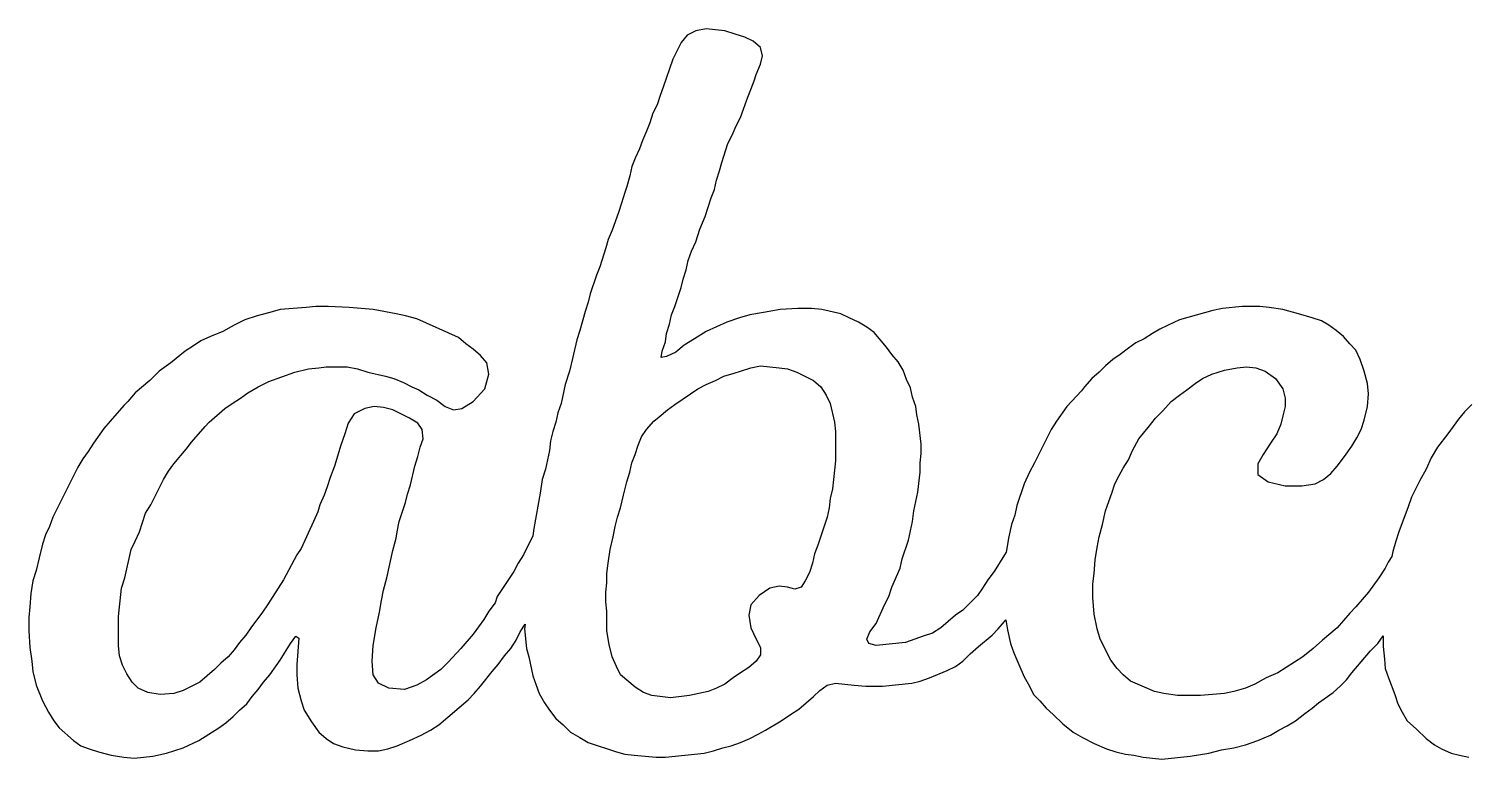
# Model space of a CAD drawing. Header units: metres. Extents: x 0 to 150, y -4 to 10.
# Drawn here: x -0.31 to 18.83, y -0.14 to 9.58 of the extents above; entities that cross this region are included whole.
import ezdxf

# ---------------------------------------------------------------- set-up
doc = ezdxf.new("R2010")
doc.units = ezdxf.units.M

msp = doc.modelspace()

# ---------------------------------------------------------------- linework, layer by layer
for p, q in [((8.709, 9.583), (8.571, 9.555)), ((8.959, 9.555), (8.709, 9.583)), ((8.376, 9.402), (8.265, 9.18)), ((8.459, 9.499), (8.376, 9.402)), ((8.571, 9.555), (8.459, 9.499)), ((9.098, 9.513), (8.959, 9.555)), ((9.223, 9.472), (9.098, 9.513)), ((9.334, 9.416), (9.223, 9.472)), ((9.432, 9.333), (9.334, 9.416)), ((9.459, 9.222), (9.432, 9.333)), ((9.432, 9.11), (9.459, 9.222)), ((8.265, 9.18), (8.14, 8.805)), ((9.376, 8.972), (9.432, 9.11)), ((8.14, 8.805), (8.098, 8.694)), ((9.251, 8.638), (9.348, 8.888)), ((9.348, 8.888), (9.376, 8.972)), ((8.098, 8.694), (8.057, 8.569)), ((9.209, 8.513), (9.251, 8.638)), ((8.001, 8.458), (7.959, 8.333)), ((8.057, 8.569), (8.001, 8.458)), ((9.168, 8.402), (9.209, 8.513)), ((7.959, 8.333), (7.918, 8.222)), ((9.057, 8.166), (9.112, 8.291)), ((9.112, 8.291), (9.168, 8.402)), ((7.862, 8.097), (7.821, 7.985)), ((7.918, 8.222), (7.862, 8.097)), ((8.918, 7.805), (9.001, 8.055)), ((9.001, 8.055), (9.057, 8.166)), ((7.765, 7.86), (7.723, 7.749)), ((7.821, 7.985), (7.765, 7.86)), ((7.723, 7.749), (7.696, 7.624)), ((8.848, 7.569), (8.89, 7.694)), ((8.89, 7.694), (8.918, 7.805)), ((7.654, 7.485), (7.626, 7.402)), ((7.696, 7.624), (7.654, 7.485)), ((8.821, 7.444), (8.848, 7.569)), ((7.626, 7.402), (7.584, 7.263)), ((8.696, 7.083), (8.779, 7.333)), ((8.779, 7.333), (8.821, 7.444)), ((7.543, 7.138), (7.459, 6.902)), ((7.584, 7.263), (7.543, 7.138)), ((8.626, 6.916), (8.696, 7.083)), ((7.459, 6.902), (7.404, 6.777)), ((8.571, 6.749), (8.626, 6.916)), ((7.404, 6.777), (7.376, 6.666)), ((8.515, 6.624), (8.571, 6.749)), ((7.376, 6.666), (7.293, 6.416)), ((8.473, 6.499), (8.515, 6.624)), ((7.293, 6.416), (7.251, 6.305)), ((8.404, 6.249), (8.446, 6.374)), ((8.446, 6.374), (8.473, 6.499)), ((7.251, 6.305), (7.168, 6.055)), ((8.293, 5.888), (8.376, 6.138)), ((8.376, 6.138), (8.404, 6.249)), ((7.14, 5.944), (7.098, 5.819)), ((7.168, 6.055), (7.14, 5.944)), ((2.736, 5.763), (2.569, 5.708)), ((2.902, 5.805), (2.736, 5.763)), ((3.041, 5.847), (2.902, 5.805)), ((3.388, 5.874), (3.041, 5.847)), ((3.513, 5.888), (3.388, 5.874)), ((3.68, 5.888), (3.513, 5.888)), ((3.958, 5.874), (3.68, 5.888)), ((4.277, 5.847), (3.958, 5.874)), ((4.583, 5.791), (4.277, 5.847)), ((4.708, 5.763), (4.583, 5.791)), ((4.861, 5.722), (4.708, 5.763)), ((7.098, 5.819), (7.029, 5.569)), ((8.223, 5.652), (8.251, 5.777)), ((8.251, 5.777), (8.293, 5.888)), ((9.293, 5.777), (9.154, 5.736)), ((9.473, 5.805), (9.293, 5.777)), ((9.696, 5.847), (9.473, 5.805)), ((9.932, 5.861), (9.696, 5.847)), ((10.112, 5.861), (9.932, 5.861)), ((10.251, 5.847), (10.112, 5.861)), ((10.501, 5.791), (10.251, 5.847)), ((10.612, 5.736), (10.501, 5.791)), ((15.456, 5.833), (15.012, 5.708)), ((15.581, 5.861), (15.456, 5.833)), ((15.845, 5.888), (15.581, 5.861)), ((16.081, 5.888), (15.845, 5.888)), ((16.206, 5.874), (16.081, 5.888)), ((16.387, 5.847), (16.206, 5.874)), ((16.595, 5.791), (16.387, 5.847)), ((16.776, 5.736), (16.595, 5.791)), ((2.277, 5.555), (2.111, 5.486)), ((2.43, 5.638), (2.277, 5.555)), ((2.569, 5.708), (2.43, 5.638)), ((5.416, 5.472), (4.861, 5.722)), ((7.029, 5.569), (6.987, 5.444)), ((8.182, 5.527), (8.223, 5.652)), ((8.709, 5.555), (8.557, 5.458)), ((8.987, 5.68), (8.709, 5.555)), ((9.154, 5.736), (8.987, 5.68)), ((10.737, 5.68), (10.612, 5.736)), ((10.848, 5.611), (10.737, 5.68)), ((10.946, 5.541), (10.848, 5.611)), ((14.748, 5.583), (14.651, 5.527)), ((14.859, 5.638), (14.748, 5.583)), ((15.012, 5.708), (14.859, 5.638)), ((16.901, 5.694), (16.776, 5.736)), ((16.998, 5.638), (16.901, 5.694)), ((17.095, 5.569), (16.998, 5.638)), ((17.193, 5.486), (17.095, 5.569)), ((1.888, 5.361), (1.777, 5.291)), ((1.986, 5.43), (1.888, 5.361)), ((2.111, 5.486), (1.986, 5.43)), ((5.513, 5.388), (5.416, 5.472)), ((5.611, 5.319), (5.513, 5.388)), ((6.987, 5.444), (6.932, 5.194)), ((8.126, 5.291), (8.168, 5.416)), ((8.168, 5.416), (8.182, 5.527)), ((8.418, 5.374), (8.307, 5.277)), ((8.557, 5.458), (8.418, 5.374)), ((11.112, 5.347), (10.946, 5.541)), ((14.429, 5.402), (14.331, 5.333)), ((14.54, 5.458), (14.429, 5.402)), ((14.651, 5.527), (14.54, 5.458)), ((17.276, 5.388), (17.193, 5.486)), ((17.359, 5.305), (17.276, 5.388)), ((1.777, 5.291), (1.583, 5.138)), ((5.708, 5.236), (5.611, 5.319)), ((5.791, 5.138), (5.708, 5.236)), ((6.932, 5.194), (6.89, 5.027)), ((8.112, 5.208), (8.126, 5.291)), ((8.182, 5.222), (8.112, 5.208)), ((8.307, 5.277), (8.182, 5.222)), ((11.182, 5.249), (11.112, 5.347)), ((11.265, 5.152), (11.182, 5.249)), ((14.123, 5.18), (14.026, 5.097)), ((14.22, 5.249), (14.123, 5.18)), ((14.331, 5.333), (14.22, 5.249)), ((17.415, 5.18), (17.359, 5.305)), ((17.47, 5.027), (17.415, 5.18)), ((1.43, 5.027), (1.305, 4.902)), ((1.583, 5.138), (1.43, 5.027)), ((2.888, 4.888), (3.236, 5.013)), ((3.236, 5.013), (3.416, 5.055)), ((3.416, 5.055), (3.555, 5.069)), ((3.555, 5.069), (3.652, 5.083)), ((3.652, 5.083), (3.93, 5.083)), ((3.93, 5.083), (4.069, 5.055)), ((4.069, 5.055), (4.208, 5.013)), ((4.208, 5.013), (4.444, 4.958)), ((5.763, 4.791), (5.819, 4.986)), ((5.819, 4.986), (5.791, 5.138)), ((6.89, 5.027), (6.834, 4.847)), ((8.946, 4.958), (9.084, 4.999)), ((9.084, 4.999), (9.168, 5.027)), ((9.168, 5.027), (9.307, 5.069)), ((9.307, 5.069), (9.432, 5.097)), ((9.432, 5.097), (9.682, 5.069)), ((9.682, 5.069), (9.793, 5.055)), ((9.793, 5.055), (9.918, 5.013)), ((9.918, 5.013), (10.14, 4.902)), ((11.334, 5.041), (11.265, 5.152)), ((11.376, 4.916), (11.334, 5.041)), ((13.943, 5.013), (13.845, 4.93)), ((14.026, 5.097), (13.943, 5.013)), ((15.318, 4.93), (15.443, 4.986)), ((15.443, 4.986), (15.609, 5.041)), ((15.609, 5.041), (15.776, 5.069)), ((15.776, 5.069), (15.901, 5.083)), ((15.901, 5.083), (16.026, 5.069)), ((16.026, 5.069), (16.151, 5.027)), ((16.151, 5.027), (16.29, 4.93)), ((17.512, 4.861), (17.47, 5.027)), ((1.305, 4.902), (1.111, 4.736)), ((2.611, 4.736), (2.749, 4.819)), ((2.749, 4.819), (2.888, 4.888)), ((4.444, 4.958), (4.555, 4.93)), ((4.555, 4.93), (4.68, 4.874)), ((4.68, 4.874), (4.791, 4.819)), ((4.791, 4.819), (4.888, 4.777)), ((5.611, 4.624), (5.763, 4.791)), ((6.834, 4.847), (6.779, 4.597)), ((8.501, 4.722), (8.598, 4.791)), ((8.598, 4.791), (8.709, 4.847)), ((8.709, 4.847), (8.834, 4.902)), ((8.834, 4.902), (8.946, 4.958)), ((10.14, 4.902), (10.237, 4.819)), ((10.237, 4.819), (10.307, 4.708)), ((11.432, 4.805), (11.376, 4.916)), ((11.459, 4.68), (11.432, 4.805)), ((13.748, 4.819), (13.706, 4.763)), ((13.845, 4.93), (13.748, 4.819)), ((15.109, 4.777), (15.22, 4.861)), ((15.22, 4.861), (15.318, 4.93)), ((16.29, 4.93), (16.387, 4.791)), ((16.387, 4.791), (16.415, 4.666)), ((17.526, 4.722), (17.512, 4.861)), ((1.013, 4.624), (0.958, 4.569)), ((1.111, 4.736), (1.013, 4.624)), ((2.305, 4.527), (2.402, 4.597)), ((2.402, 4.597), (2.513, 4.666)), ((2.513, 4.666), (2.611, 4.736)), ((4.888, 4.777), (4.999, 4.708)), ((4.999, 4.708), (5.124, 4.638)), ((5.124, 4.638), (5.236, 4.555)), ((5.458, 4.527), (5.611, 4.624)), ((6.779, 4.597), (6.737, 4.472)), ((8.293, 4.583), (8.501, 4.722)), ((10.307, 4.708), (10.362, 4.597)), ((10.362, 4.597), (10.418, 4.347)), ((11.501, 4.555), (11.459, 4.68)), ((13.706, 4.763), (13.512, 4.555)), ((14.79, 4.499), (14.901, 4.624)), ((14.901, 4.624), (15.012, 4.708)), ((15.012, 4.708), (15.109, 4.777)), ((16.415, 4.666), (16.415, 4.555)), ((17.512, 4.555), (17.526, 4.722)), ((0.958, 4.569), (0.777, 4.361)), ((2.097, 4.347), (2.305, 4.527)), ((4.027, 4.458), (3.944, 4.333)), ((4.166, 4.527), (4.027, 4.458)), ((4.291, 4.555), (4.166, 4.527)), ((4.416, 4.541), (4.291, 4.555)), ((4.541, 4.513), (4.416, 4.541)), ((4.763, 4.402), (4.541, 4.513)), ((4.874, 4.333), (4.763, 4.402)), ((5.236, 4.555), (5.347, 4.513)), ((5.347, 4.513), (5.458, 4.527)), ((6.737, 4.472), (6.709, 4.347)), ((8.015, 4.361), (8.084, 4.416)), ((8.084, 4.416), (8.196, 4.513)), ((8.196, 4.513), (8.293, 4.583)), ((11.515, 4.444), (11.501, 4.555)), ((11.543, 4.319), (11.515, 4.444)), ((13.512, 4.555), (13.373, 4.361)), ((14.595, 4.277), (14.693, 4.402)), ((14.693, 4.402), (14.79, 4.499)), ((16.387, 4.43), (16.359, 4.319)), ((16.415, 4.555), (16.387, 4.43)), ((17.47, 4.374), (17.512, 4.555)), ((18.806, 4.486), (18.723, 4.388)), ((18.903, 4.583), (18.806, 4.486)), ((0.694, 4.263), (0.555, 4.069)), ((0.777, 4.361), (0.694, 4.263)), ((1.861, 4.083), (2.041, 4.291)), ((2.041, 4.291), (2.097, 4.347)), ((3.944, 4.333), (3.902, 4.194)), ((4.93, 4.249), (4.874, 4.333)), ((4.944, 4.124), (4.93, 4.249)), ((6.668, 4.222), (6.64, 4.097)), ((6.709, 4.347), (6.668, 4.222)), ((7.848, 4.152), (7.918, 4.249)), ((7.918, 4.249), (8.015, 4.361)), ((10.418, 4.347), (10.432, 4.222)), ((10.432, 4.222), (10.432, 3.833)), ((11.571, 4.055), (11.543, 4.319)), ((13.304, 4.249), (13.081, 3.805)), ((13.373, 4.361), (13.304, 4.249)), ((14.47, 4.124), (14.595, 4.277)), ((16.359, 4.319), (16.304, 4.194)), ((17.373, 4.138), (17.429, 4.249)), ((17.429, 4.249), (17.47, 4.374)), ((18.723, 4.388), (18.584, 4.194)), ((0.555, 4.069), (0.486, 3.958)), ((1.791, 3.986), (1.861, 4.083)), ((3.847, 4.041), (3.763, 3.763)), ((3.902, 4.194), (3.847, 4.041)), ((4.902, 4.013), (4.944, 4.124)), ((6.64, 4.097), (6.626, 3.972)), ((7.765, 3.916), (7.807, 4.041)), ((7.807, 4.041), (7.848, 4.152)), ((11.571, 3.93), (11.571, 4.055)), ((14.387, 3.972), (14.47, 4.124)), ((16.22, 4.069), (16.123, 3.916)), ((16.304, 4.194), (16.22, 4.069)), ((17.206, 3.888), (17.304, 4.027)), ((17.304, 4.027), (17.373, 4.138)), ((18.584, 4.194), (18.445, 4.013)), ((0.416, 3.861), (0.347, 3.749)), ((0.486, 3.958), (0.416, 3.861)), ((1.624, 3.791), (1.791, 3.986)), ((4.833, 3.763), (4.874, 3.888)), ((4.874, 3.888), (4.902, 4.013)), ((6.626, 3.972), (6.571, 3.722)), ((7.723, 3.805), (7.765, 3.916)), ((10.432, 3.833), (10.39, 3.458)), ((11.557, 3.805), (11.571, 3.93)), ((14.262, 3.736), (14.331, 3.847)), ((14.331, 3.847), (14.387, 3.972)), ((16.123, 3.916), (16.054, 3.791)), ((17.109, 3.763), (17.206, 3.888)), ((18.361, 3.874), (18.292, 3.722)), ((18.445, 4.013), (18.361, 3.874)), ((0.347, 3.749), (0.013, 3.083)), ((1.486, 3.583), (1.555, 3.694)), ((1.555, 3.694), (1.624, 3.791)), ((3.763, 3.763), (3.708, 3.611)), ((4.777, 3.513), (4.833, 3.763)), ((6.571, 3.722), (6.529, 3.583)), ((7.654, 3.555), (7.696, 3.68)), ((7.696, 3.68), (7.723, 3.805)), ((11.529, 3.416), (11.557, 3.68)), ((11.557, 3.68), (11.557, 3.805)), ((13.012, 3.68), (12.943, 3.527)), ((13.081, 3.805), (13.012, 3.68)), ((14.151, 3.527), (14.206, 3.638)), ((14.206, 3.638), (14.262, 3.736)), ((16.054, 3.791), (16.054, 3.652)), ((16.054, 3.652), (16.193, 3.555)), ((16.929, 3.583), (17.026, 3.666)), ((17.026, 3.666), (17.109, 3.763)), ((18.292, 3.722), (18.209, 3.569)), ((1.319, 3.249), (1.486, 3.583)), ((3.666, 3.486), (3.624, 3.374)), ((3.708, 3.611), (3.666, 3.486)), ((4.736, 3.388), (4.777, 3.513)), ((6.529, 3.583), (6.501, 3.402)), ((7.612, 3.374), (7.654, 3.555)), ((10.39, 3.458), (10.362, 3.333)), ((12.943, 3.527), (12.845, 3.236)), ((14.109, 3.402), (14.151, 3.527)), ((16.193, 3.555), (16.415, 3.499)), ((16.415, 3.499), (16.637, 3.499)), ((16.637, 3.499), (16.818, 3.527)), ((16.818, 3.527), (16.929, 3.583)), ((18.209, 3.569), (18.098, 3.347)), ((3.624, 3.374), (3.569, 3.249)), ((4.624, 3.027), (4.708, 3.277)), ((4.708, 3.277), (4.736, 3.388)), ((6.501, 3.402), (6.418, 2.93)), ((7.571, 3.208), (7.612, 3.374)), ((10.362, 3.333), (10.348, 3.208)), ((11.473, 3.166), (11.529, 3.416)), ((14.026, 3.166), (14.068, 3.291)), ((14.068, 3.291), (14.109, 3.402)), ((18.098, 3.347), (18.056, 3.222)), ((0.013, 3.083), (-0.028, 2.958)), ((1.166, 2.888), (1.249, 3.138)), ((1.249, 3.138), (1.319, 3.249)), ((3.541, 3.152), (3.486, 3.027)), ((3.569, 3.249), (3.541, 3.152)), ((7.501, 2.958), (7.529, 3.083)), ((7.529, 3.083), (7.571, 3.208)), ((10.321, 3.083), (10.196, 2.708)), ((10.348, 3.208), (10.321, 3.083)), ((11.459, 3.027), (11.473, 3.166)), ((12.818, 3.111), (12.776, 2.986)), ((12.845, 3.236), (12.818, 3.111)), ((13.984, 2.986), (14.026, 3.166)), ((18.056, 3.222), (17.931, 2.888)), ((-0.028, 2.958), (-0.084, 2.847)), ((1.111, 2.763), (1.166, 2.888)), ((3.486, 3.027), (3.319, 2.666)), ((4.583, 2.805), (4.597, 2.888)), ((4.597, 2.888), (4.624, 3.027)), ((6.418, 2.93), (6.403, 2.835)), ((7.473, 2.819), (7.501, 2.958)), ((11.404, 2.777), (11.459, 3.027)), ((12.776, 2.986), (12.734, 2.805)), ((13.943, 2.819), (13.984, 2.986)), ((17.931, 2.888), (17.889, 2.763)), ((-0.125, 2.722), (-0.167, 2.541)), ((-0.084, 2.847), (-0.125, 2.722)), ((1.055, 2.652), (1.111, 2.763)), ((4.541, 2.638), (4.583, 2.805)), ((6.403, 2.835), (6.277, 2.583)), ((7.432, 2.652), (7.473, 2.819)), ((10.196, 2.708), (10.154, 2.597)), ((11.321, 2.527), (11.404, 2.777)), ((12.734, 2.805), (12.707, 2.638)), ((13.887, 2.513), (13.915, 2.68)), ((13.915, 2.68), (13.943, 2.819)), ((17.889, 2.763), (17.848, 2.624)), ((-0.167, 2.541), (-0.209, 2.374)), ((0.972, 2.277), (1.055, 2.652)), ((3.263, 2.583), (3.083, 2.249)), ((3.319, 2.666), (3.263, 2.583)), ((4.458, 2.277), (4.541, 2.638)), ((6.277, 2.583), (6.208, 2.472)), ((7.404, 2.472), (7.432, 2.652)), ((10.154, 2.597), (10.126, 2.472)), ((11.293, 2.402), (11.321, 2.527)), ((12.682, 2.583), (12.543, 2.361)), ((12.705, 2.615), (12.682, 2.583)), ((12.707, 2.638), (12.705, 2.615)), ((13.873, 2.333), (13.887, 2.513)), ((17.838, 2.561), (17.79, 2.486)), ((17.848, 2.624), (17.838, 2.561)), ((-0.209, 2.374), (-0.25, 2.236)), ((6.152, 2.361), (5.93, 2.027)), ((6.208, 2.472), (6.152, 2.361)), ((7.39, 2.333), (7.404, 2.472)), ((7.39, 2.208), (7.39, 2.333)), ((10.084, 2.347), (10.029, 2.236)), ((10.126, 2.472), (10.084, 2.347)), ((11.182, 2.152), (11.293, 2.402)), ((12.543, 2.361), (12.459, 2.249)), ((13.859, 2.194), (13.873, 2.333)), ((17.748, 2.402), (17.665, 2.277)), ((17.79, 2.486), (17.748, 2.402)), ((-0.25, 2.236), (-0.278, 2.069)), ((0.888, 1.763), (0.93, 2.138)), ((0.93, 2.138), (0.972, 2.277)), ((3.083, 2.249), (2.874, 1.916)), ((4.388, 1.972), (4.416, 2.111)), ((4.416, 2.111), (4.458, 2.277)), ((7.376, 2.083), (7.39, 2.208)), ((9.557, 2.138), (9.418, 2.041)), ((9.682, 2.166), (9.557, 2.138)), ((9.793, 2.152), (9.682, 2.166)), ((9.89, 2.124), (9.793, 2.152)), ((9.973, 2.152), (9.89, 2.124)), ((10.029, 2.236), (9.973, 2.152)), ((11.14, 2.027), (11.182, 2.152)), ((12.39, 2.138), (12.321, 2.041)), ((12.459, 2.249), (12.39, 2.138)), ((13.859, 2.013), (13.859, 2.194)), ((17.665, 2.277), (17.526, 2.083)), ((-0.278, 2.069), (-0.292, 1.888)), ((2.874, 1.916), (2.805, 1.819)), ((4.361, 1.819), (4.388, 1.972)), ((5.902, 1.944), (5.819, 1.833)), ((5.93, 2.027), (5.902, 1.944)), ((7.376, 1.958), (7.376, 2.083)), ((7.39, 1.833), (7.376, 1.958)), ((9.307, 1.916), (9.279, 1.777)), ((9.418, 2.041), (9.307, 1.916)), ((10.973, 1.666), (11.084, 1.916)), ((11.084, 1.916), (11.14, 2.027)), ((12.321, 2.041), (12.126, 1.847)), ((13.873, 1.791), (13.859, 2.013)), ((17.526, 2.083), (17.359, 1.888)), ((-0.292, 1.888), (-0.306, 1.749)), ((-0.306, 1.749), (-0.306, 1.569)), ((0.888, 1.374), (0.888, 1.763)), ((2.805, 1.819), (2.652, 1.611)), ((4.319, 1.611), (4.361, 1.819)), ((5.819, 1.833), (5.749, 1.722)), ((7.39, 1.569), (7.39, 1.833)), ((9.279, 1.777), (9.307, 1.611)), ((12.029, 1.777), (11.834, 1.611)), ((12.126, 1.847), (12.029, 1.777)), ((13.915, 1.597), (13.873, 1.791)), ((17.276, 1.805), (17.109, 1.611)), ((17.359, 1.888), (17.276, 1.805)), ((-0.306, 1.569), (-0.292, 1.347)), ((2.652, 1.611), (2.583, 1.513)), ((4.277, 1.374), (4.319, 1.611)), ((5.749, 1.722), (5.611, 1.527)), ((6.18, 1.444), (6.236, 1.555)), ((6.236, 1.555), (6.3, 1.658)), ((6.3, 1.658), (6.293, 1.597)), ((6.293, 1.597), (6.321, 1.333)), ((7.418, 1.388), (7.39, 1.569)), ((9.307, 1.611), (9.376, 1.458)), ((10.848, 1.458), (10.89, 1.555)), ((10.89, 1.555), (10.973, 1.666)), ((11.723, 1.541), (11.598, 1.499)), ((11.834, 1.611), (11.723, 1.541)), ((12.515, 1.513), (12.598, 1.597)), ((12.598, 1.597), (12.682, 1.694)), ((12.682, 1.694), (12.698, 1.716)), ((12.698, 1.716), (12.72, 1.583)), ((12.72, 1.583), (12.762, 1.402)), ((13.956, 1.458), (13.915, 1.597)), ((17.109, 1.611), (16.915, 1.444)), ((-0.292, 1.347), (-0.264, 1.166)), ((0.902, 1.236), (0.888, 1.374)), ((2.499, 1.416), (2.43, 1.319)), ((2.583, 1.513), (2.499, 1.416)), ((3.041, 1.18), (3.18, 1.402)), ((3.18, 1.402), (3.249, 1.499)), ((3.249, 1.499), (3.291, 1.472)), ((3.291, 1.472), (3.263, 1.124)), ((4.263, 1.166), (4.277, 1.374)), ((5.611, 1.527), (5.444, 1.333)), ((6.111, 1.333), (6.18, 1.444)), ((7.459, 1.222), (7.418, 1.388)), ((9.376, 1.458), (9.432, 1.347)), ((9.432, 1.347), (9.432, 1.249)), ((10.876, 1.402), (10.848, 1.458)), ((10.973, 1.374), (10.876, 1.402)), ((11.362, 1.416), (10.973, 1.374)), ((11.487, 1.458), (11.362, 1.416)), ((11.598, 1.499), (11.487, 1.458)), ((12.223, 1.263), (12.334, 1.361)), ((12.334, 1.361), (12.515, 1.513)), ((12.762, 1.402), (12.804, 1.277)), ((14.095, 1.18), (13.956, 1.458)), ((16.915, 1.444), (16.79, 1.333)), ((17.554, 1.305), (17.651, 1.402)), ((17.651, 1.402), (17.723, 1.503)), ((17.723, 1.503), (17.723, 1.361)), ((17.723, 1.361), (17.737, 1.194)), ((-0.264, 1.166), (-0.25, 1.027)), ((0.944, 1.111), (0.902, 1.236)), ((2.347, 1.222), (2.249, 1.138)), ((2.43, 1.319), (2.347, 1.222)), ((2.902, 0.986), (3.041, 1.18)), ((4.277, 0.986), (4.263, 1.166)), ((5.277, 1.152), (5.18, 1.055)), ((5.444, 1.333), (5.277, 1.152)), ((5.944, 1.124), (6.027, 1.236)), ((6.027, 1.236), (6.111, 1.333)), ((6.321, 1.333), (6.348, 1.222)), ((6.348, 1.222), (6.404, 0.972)), ((7.515, 1.097), (7.459, 1.222)), ((9.376, 1.166), (9.279, 1.083)), ((9.432, 1.249), (9.376, 1.166)), ((12.029, 1.097), (12.126, 1.166)), ((12.126, 1.166), (12.223, 1.263)), ((12.804, 1.277), (12.873, 1.124)), ((14.179, 1.069), (14.095, 1.18)), ((16.651, 1.222), (16.318, 1.013)), ((16.79, 1.333), (16.651, 1.222)), ((17.304, 1.013), (17.554, 1.305)), ((17.737, 1.194), (17.75, 1.069)), ((-0.25, 1.027), (-0.209, 0.847)), ((0.999, 0.999), (0.944, 1.111)), ((1.069, 0.888), (0.999, 0.999)), ((2.166, 1.055), (1.972, 0.888)), ((2.249, 1.138), (2.166, 1.055)), ((2.819, 0.888), (2.902, 0.986)), ((3.263, 1.124), (3.263, 0.986)), ((3.263, 0.986), (3.277, 0.805)), ((4.347, 0.874), (4.277, 0.986)), ((5.18, 1.055), (4.986, 0.916)), ((5.708, 0.833), (5.861, 1.027)), ((5.861, 1.027), (5.944, 1.124)), ((6.404, 0.972), (6.446, 0.847)), ((7.571, 0.986), (7.515, 1.097)), ((7.765, 0.819), (7.571, 0.986)), ((9.168, 1.013), (9.071, 0.944)), ((9.279, 1.083), (9.168, 1.013)), ((11.682, 0.944), (11.918, 1.041)), ((11.918, 1.041), (12.029, 1.097)), ((12.873, 1.124), (12.943, 0.958)), ((12.943, 0.958), (13.012, 0.833)), ((14.262, 0.986), (14.179, 1.069)), ((14.359, 0.902), (14.262, 0.986)), ((16.318, 1.013), (16.165, 0.944)), ((17.234, 0.916), (17.304, 1.013)), ((17.75, 1.069), (17.792, 0.944)), ((-0.209, 0.847), (-0.125, 0.638)), ((1.152, 0.805), (1.069, 0.888)), ((1.277, 0.749), (1.152, 0.805)), ((1.749, 0.777), (1.624, 0.736)), ((1.972, 0.888), (1.749, 0.777)), ((2.666, 0.694), (2.749, 0.791)), ((2.749, 0.791), (2.819, 0.888)), ((3.277, 0.805), (3.319, 0.638)), ((4.486, 0.805), (4.347, 0.874)), ((4.694, 0.791), (4.486, 0.805)), ((4.861, 0.847), (4.694, 0.791)), ((4.986, 0.916), (4.861, 0.847)), ((5.624, 0.736), (5.708, 0.833)), ((6.446, 0.847), (6.487, 0.736)), ((7.876, 0.749), (7.765, 0.819)), ((8.848, 0.805), (8.737, 0.763)), ((8.959, 0.861), (8.848, 0.805)), ((9.071, 0.944), (8.959, 0.861)), ((10.14, 0.694), (10.223, 0.777)), ((10.223, 0.777), (10.321, 0.847)), ((10.321, 0.847), (10.432, 0.874)), ((10.432, 0.874), (10.682, 0.847)), ((10.682, 0.847), (10.834, 0.833)), ((10.834, 0.833), (11.057, 0.833)), ((11.057, 0.833), (11.446, 0.874)), ((11.446, 0.874), (11.557, 0.902)), ((11.557, 0.902), (11.682, 0.944)), ((13.012, 0.833), (13.068, 0.722)), ((14.512, 0.833), (14.359, 0.902)), ((14.679, 0.763), (14.512, 0.833)), ((15.887, 0.805), (15.734, 0.763)), ((16.012, 0.861), (15.887, 0.805)), ((16.165, 0.944), (16.012, 0.861)), ((17.054, 0.749), (17.151, 0.833)), ((17.151, 0.833), (17.234, 0.916)), ((17.792, 0.944), (17.875, 0.722)), ((-0.125, 0.638), (-0.042, 0.486)), ((1.444, 0.722), (1.277, 0.749)), ((1.624, 0.736), (1.444, 0.722)), ((2.499, 0.513), (2.597, 0.597)), ((2.597, 0.597), (2.666, 0.694)), ((3.319, 0.638), (3.361, 0.513)), ((5.152, 0.319), (5.541, 0.652)), ((5.541, 0.652), (5.624, 0.736)), ((6.487, 0.736), (6.557, 0.611)), ((6.557, 0.611), (6.626, 0.513)), ((7.987, 0.708), (7.876, 0.749)), ((8.237, 0.68), (7.987, 0.708)), ((8.487, 0.708), (8.237, 0.68)), ((8.737, 0.763), (8.487, 0.708)), ((9.946, 0.527), (10.14, 0.694)), ((13.068, 0.722), (13.151, 0.638)), ((13.151, 0.638), (13.234, 0.541)), ((14.804, 0.736), (14.679, 0.763)), ((14.984, 0.708), (14.804, 0.736)), ((15.29, 0.708), (14.984, 0.708)), ((15.609, 0.736), (15.29, 0.708)), ((15.734, 0.763), (15.609, 0.736)), ((16.776, 0.541), (16.859, 0.611)), ((16.859, 0.611), (17.054, 0.749)), ((17.875, 0.722), (17.917, 0.597)), ((17.917, 0.597), (17.973, 0.486)), ((-0.042, 0.486), (0.027, 0.374)), ((2.319, 0.347), (2.416, 0.43)), ((2.416, 0.43), (2.499, 0.513)), ((3.361, 0.513), (3.458, 0.361)), ((6.626, 0.513), (6.709, 0.402)), ((6.709, 0.402), (6.807, 0.319)), ((9.709, 0.374), (9.834, 0.458)), ((9.834, 0.458), (9.946, 0.527)), ((13.234, 0.541), (13.331, 0.458)), ((13.331, 0.458), (13.456, 0.333)), ((16.554, 0.374), (16.679, 0.472)), ((16.679, 0.472), (16.776, 0.541)), ((17.973, 0.486), (18.042, 0.374)), ((0.027, 0.374), (0.097, 0.277)), ((0.097, 0.277), (0.291, 0.111)), ((1.958, 0.111), (2.222, 0.277)), ((2.222, 0.277), (2.319, 0.347)), ((3.458, 0.361), (3.555, 0.222)), ((3.555, 0.222), (3.652, 0.138)), ((4.916, 0.18), (5.041, 0.249)), ((5.041, 0.249), (5.152, 0.319)), ((6.807, 0.319), (6.904, 0.222)), ((6.904, 0.222), (7.029, 0.152)), ((9.293, 0.138), (9.404, 0.194)), ((9.404, 0.194), (9.501, 0.249)), ((9.501, 0.249), (9.709, 0.374)), ((13.456, 0.333), (13.595, 0.222)), ((13.595, 0.222), (13.72, 0.152)), ((16.22, 0.18), (16.331, 0.249)), ((16.331, 0.249), (16.443, 0.305)), ((16.443, 0.305), (16.554, 0.374)), ((18.042, 0.374), (18.167, 0.263)), ((18.167, 0.263), (18.292, 0.138)), ((0.291, 0.111), (0.388, 0.041)), ((0.388, 0.041), (0.499, 0)), ((0.499, 0), (0.624, -0.042)), ((1.527, -0.056), (1.749, 0.013)), ((1.749, 0.013), (1.958, 0.111)), ((3.652, 0.138), (3.749, 0.069)), ((3.749, 0.069), (3.874, 0.027)), ((3.874, 0.027), (4.041, -0.014)), ((4.347, -0.028), (4.472, 0)), ((4.472, 0), (4.597, 0.041)), ((4.597, 0.041), (4.763, 0.111)), ((4.763, 0.111), (4.916, 0.18)), ((7.029, 0.152), (7.14, 0.083)), ((7.14, 0.083), (7.515, -0.042)), ((8.807, -0.028), (8.932, 0.013)), ((8.932, 0.013), (9.043, 0.041)), ((9.043, 0.041), (9.168, 0.083)), ((9.168, 0.083), (9.293, 0.138)), ((13.72, 0.152), (13.873, 0.069)), ((13.873, 0.069), (14.04, 0)), ((14.04, 0), (14.165, -0.042)), ((15.568, -0.014), (15.734, 0.013)), ((15.734, 0.013), (15.887, 0.055)), ((15.887, 0.055), (16.054, 0.111)), ((16.054, 0.111), (16.22, 0.18)), ((18.292, 0.138), (18.403, 0.055)), ((18.403, 0.055), (18.5, 0)), ((18.5, 0), (18.625, -0.056)), ((0.624, -0.042), (0.791, -0.084)), ((0.791, -0.084), (0.958, -0.112)), ((0.958, -0.112), (1.097, -0.125)), ((1.097, -0.125), (1.347, -0.098)), ((1.347, -0.098), (1.527, -0.056)), ((4.041, -0.014), (4.208, -0.028)), ((4.208, -0.028), (4.347, -0.028)), ((7.515, -0.042), (7.626, -0.07)), ((7.626, -0.07), (7.751, -0.084)), ((7.751, -0.084), (8.043, -0.112)), ((8.043, -0.112), (8.168, -0.112)), ((8.168, -0.112), (8.682, -0.056)), ((8.682, -0.056), (8.807, -0.028)), ((14.165, -0.042), (14.29, -0.07)), ((14.29, -0.07), (14.401, -0.084)), ((14.401, -0.084), (14.526, -0.112)), ((14.526, -0.112), (14.776, -0.139)), ((14.776, -0.139), (15.151, -0.098)), ((15.151, -0.098), (15.401, -0.056)), ((15.401, -0.056), (15.568, -0.014)), ((18.625, -0.056), (18.736, -0.084)), ((18.736, -0.084), (18.861, -0.112))]:
    msp.add_line(p, q)

doc.saveas('drawing.dxf')
